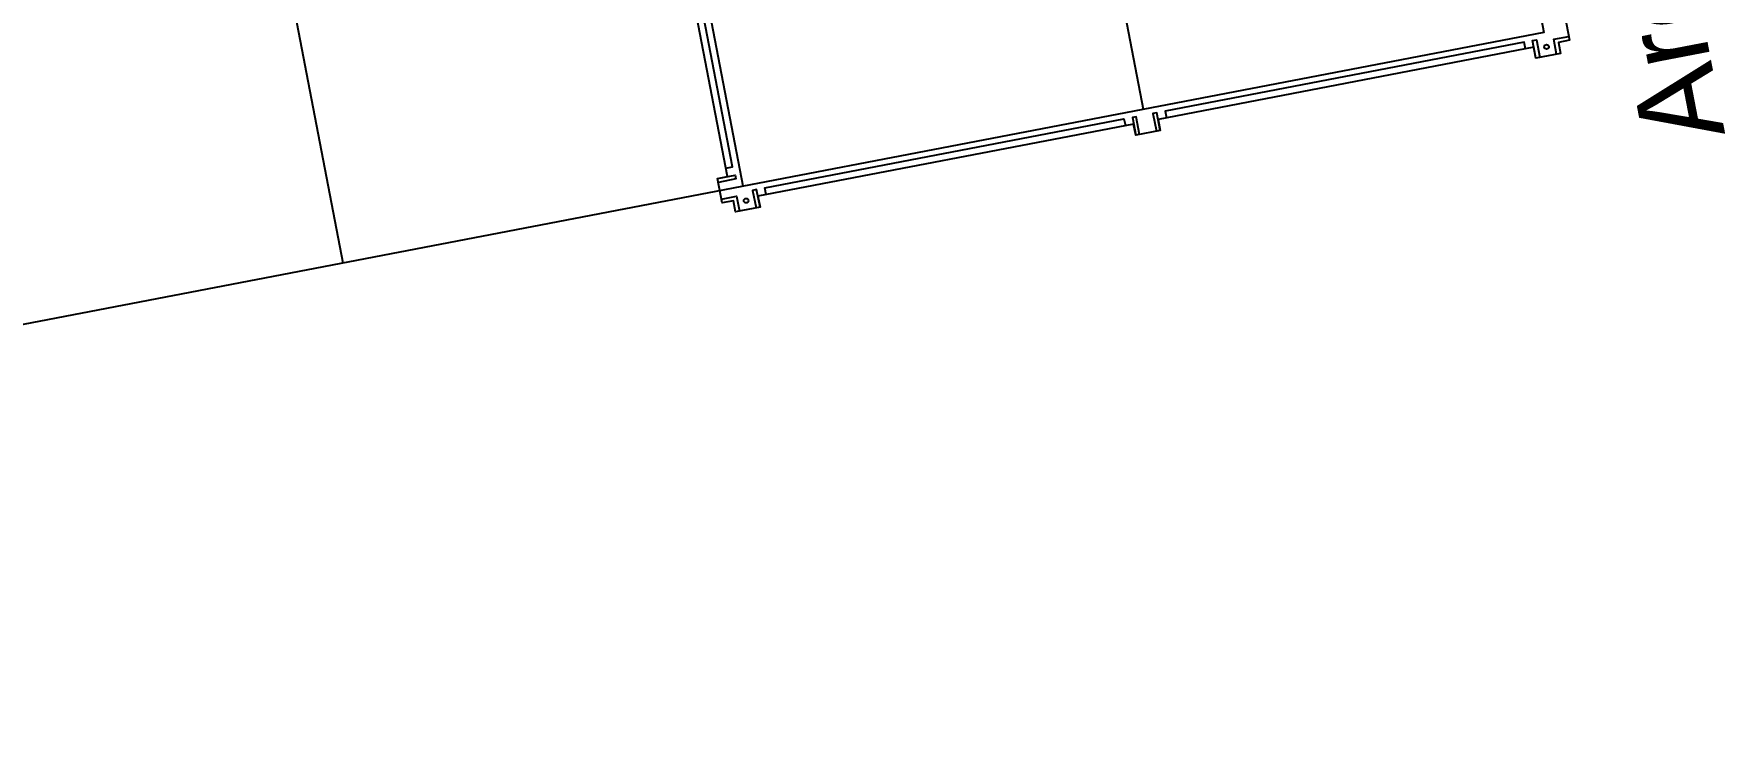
# Model space of a CAD drawing. Header units: inches. Extents: x 69199011 to 69202885, y 27673835 to 27677097.
# Drawn here: x 69201391 to 69202885, y 27673835 to 27674445 of the extents above; entities that cross this region are included whole.
import ezdxf

# ---------------------------------------------------------------- set-up
doc = ezdxf.new("R2010")
doc.units = ezdxf.units.IN
doc.header["$LTSCALE"] = 10
doc.header["$MEASUREMENT"] = 0
for name, color, linetype in [('A-GRID', 1, 'CONTINUOUS'), ('A-ROOF', 2, 'CONTINUOUS'), ('A-TTLB', 4, 'CONTINUOUS')]:
    doc.layers.add(name, color=color, linetype=linetype)
doc.styles.add('CP_TITLE', font='arial.ttf', dxfattribs={"width": 0.85, "height": 0.125})

msp = doc.modelspace()

# ---------------------------------------------------------------- linework, layer by layer
at = {"layer": 'A-GRID'}
msp.add_lwpolyline([(69202215.7, 27677097.4), (69202725.1, 27674445.9), (69199543.3, 27673834.6), (69199033.8, 27676486.1)], close=True, dxfattribs=at)
for points in [[(69202371.5, 27674378), (69201862.1, 27677029.5)], [(69202018, 27674310.1), (69201508.6, 27676961.6)], [(69201664.5, 27674242.1), (69201155, 27676893.6)]]:
    msp.add_lwpolyline(points, dxfattribs=at)
at = {"layer": 'A-ROOF'}
for points in [[(69202743.6, 27674460.7), (69202747.8, 27674439.1), (69202738, 27674437.2), (69202739.8, 27674427.4), (69202718.2, 27674423.2), (69202716.4, 27674432.9), (69202384.4, 27674369.1), (69202386.3, 27674359.4), (69202364.7, 27674355.3), (69202362.8, 27674365), (69202030.9, 27674301.2), (69202032.8, 27674291.5), (69202011.2, 27674287.4), (69202009.3, 27674297.2), (69201999.5, 27674295.3), (69201995.3, 27674316.9), (69202004.1, 27674318.6), (69201940.6, 27674649.5)], [(69202002.7, 27674326), (69202008.6, 27674327.1), (69201946.5, 27674650.7)], [(69202709, 27674431.5), (69202707.9, 27674437.4), (69202390.7, 27674376.4), (69202391.8, 27674370.5)], [(69202718.2, 27674423.2), (69202715.2, 27674438.8), (69202718.7, 27674439.4), (69202721.7, 27674423.9)], [(69202736.4, 27674426.7), (69202733.9, 27674440), (69202747.1, 27674442.5)], [(69202038.3, 27674302.6), (69202037.1, 27674308.5), (69202354.3, 27674369.5), (69202355.5, 27674363.6)], [(69202368.1, 27674355.9), (69202365.1, 27674371.5), (69202361.7, 27674370.9), (69202364.7, 27674355.3)], [(69202386.3, 27674359.4), (69202383.3, 27674375), (69202379.9, 27674374.3), (69202382.9, 27674358.8)], [(69201995.3, 27674316.9), (69202010.9, 27674319.9), (69202011.5, 27674316.5), (69201996, 27674313.5)], [(69202032.8, 27674291.5), (69202029.8, 27674307.1), (69202026.3, 27674306.4), (69202029.3, 27674290.9)], [(69201998.8, 27674298.7), (69202012.1, 27674301.3), (69202014.6, 27674288)]]:
    msp.add_lwpolyline(points, dxfattribs=at)
for centre in [(69202727.6, 27674433.2), (69202020.5, 27674297.3)]:
    msp.add_circle(centre, 2, dxfattribs=at)

# ---------------------------------------------------------------- texts
at = {"layer": 'A-TTLB', "style": 'CP_TITLE'}
msp.add_text('Architecture & Environmental Design 0050 Floor3', height=72, rotation=100.88, dxfattribs=at).set_placement((69202885.4, 27674356.2))

doc.saveas('drawing.dxf')
